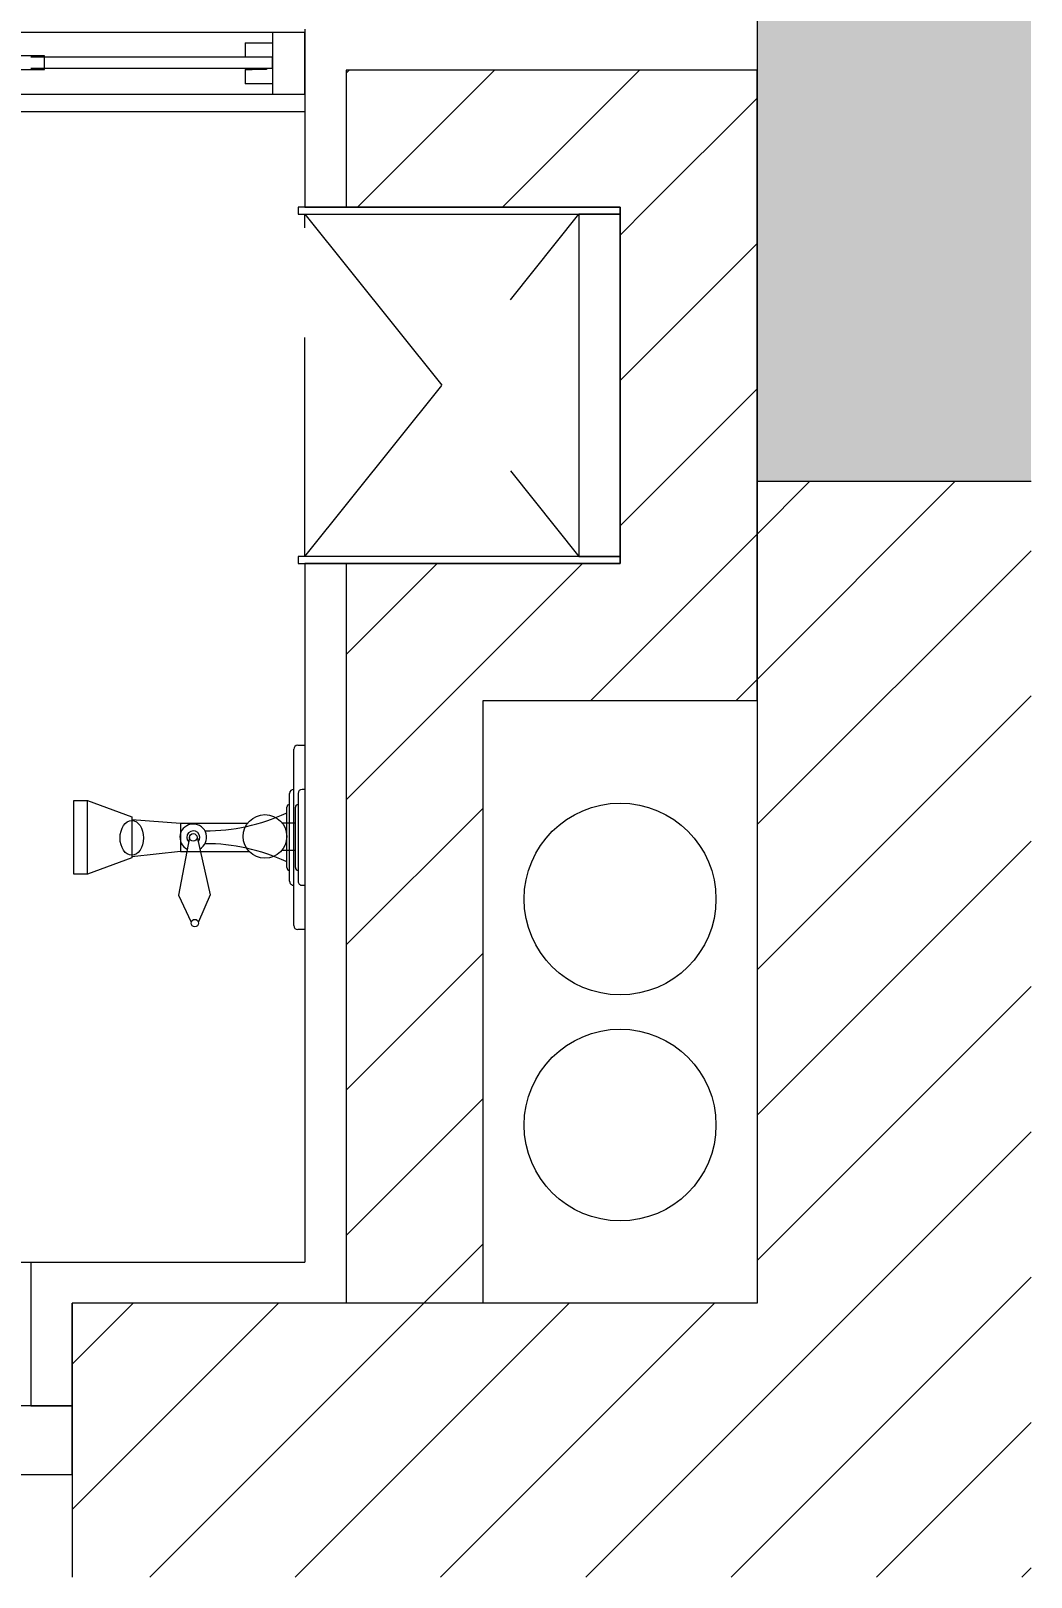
# Model space of a CAD drawing. Header units: millimetres. Extents: x 2743 to 23161, y 1473 to 16816.
# Drawn here: x 19360 to 20090, y 3835 to 4963 of the extents above; entities that cross this region are included whole.
import ezdxf

# ---------------------------------------------------------------- set-up
doc = ezdxf.new("R2010")
doc.units = ezdxf.units.MM
doc.linetypes.add('已拆除', pattern=[240, 160, -80])
for name, color, linetype, lineweight, true_color in [('A-ANNO-DIMS-2', 7, 'Continuous', 5, 0x008000), ('A-DETL-2', 250, 'Continuous', 5, 0x333333), ('A-DETL-GENF-3', 7, 'Continuous', 5, 0x7f5f3f), ('A-GENM', 7, 'Continuous', 9, 0x848400), ('A-GENM-2', 250, 'Continuous', 9, 0x333333), ('A-GENM-3', 250, '已拆除', 5, 0x333333), ('A-GENM-4', 7, 'Continuous', 5, 0xff8080), ('A-GENM-7', 7, 'Continuous', 9, 0x7f5f3f), ('A-GENM-8', 7, 'Continuous', 5, 0x7f5f3f), ('A-GLAZ-CWMG', 7, 'Continuous', 9, 0x00c8c8), ('A-新建墙体', 7, 'Continuous', 18, 0x848400), ('A-新建墙体-1', 9, 'Continuous', 18, 0x808080), ('A-新建墙体-2', 9, 'Continuous', 5, 0x808080), ('A-新建墙体-3', 7, 'Continuous', 9, 0xff8080), ('P-PIPE-3', 7, 'Continuous', 9, 0x7f5f3f)]:
    doc.layers.add(name, color=color, linetype=linetype, lineweight=lineweight, true_color=true_color)
doc.styles.add('宋体', font='', dxfattribs={"width": 0.8, "height": 125})
doc.styles.get('宋体').set_extended_font_data('SimSun')
doc.dimstyles.new('平立面尺寸标注', dxfattribs={"dimscale": 304.8, "dimtxt": 157.261586, "dimasz": 0.164042, "dimexe": 0.082021, "dimexo": 0.0625, "dimgap": 0.082021, "dimtad": 1, "dimdec": 0, "dimzin": 0, "dimdsep": 46, "dimtxsty": '宋体', "dimblk1": 'OBLIQUE', "dimblk2": 'OBLIQUE', "dimsah": 1, "dimcen": 0.09, "dimdle": 0.082021, "dimazin": 0, "dimtfac": 1, "dimtdec": 4, "dimtix": 1, "dimtmove": 0, "dimatfit": 3, "dimfxl": 0.82021, "dimfxlon": 1, "dimtvp": 1, "dimtolj": 1, "dimtzin": 0, "dimlwd": 5, "dimlwe": 5, "dimarcsym": 2})
pattern_1 = [(45, (7626.65, 1984.6), (-53.033, 53.033), [])]

# ---------------------------------------------------------------- blocks, each defined once
blk = doc.blocks.new('矩形竖梃 - 矩形竖梃-14579985-02平面布置及立面索引')
at = {"layer": 'A-GLAZ-CWMG'}
for p, q in [((-50, 25), (0, 25)), ((-50, 5), (-50, 25)), ((0, 25), (0, -25)), ((-50, -25), (-50, -5)), ((0, -25), (-50, -25))]:
    blk.add_line(p, q, dxfattribs=at)
blk = doc.blocks.new('JZ-I-壁龛 - 类型 1-14701070-02平面布置及立面索引')
at = {"layer": 'A-GENM-3'}
for p, q in [((0, 15), (250, 15)), ((250, 15), (0, -185)), ((0, 15), (250, -185))]:
    blk.add_line(p, q, dxfattribs=at)
blk = doc.blocks.new('JZ-I-淋浴屏_一字型平开转轴 - 标准-15082390-02平面布置及立面索引')
at = {"layer": 'A-GENM'}
for p, q in [((-596.4, 22.5), (-620, 22.5)), ((-620, 22.5), (-620, -22.5)), ((-596.4, -22.5), (-596.4, 22.5)), ((12.5, 22.5), (-596.4, 22.5)), ((-596.4, 15), (-581.4, 15)), ((-581.4, 15), (-576.4, 15)), ((-576.4, 4.5), (-576.4, 15)), ((-420, 3.5), (-596.4, 3.5)), ((-596.4, 3.5), (-596.4, -4.5)), ((-591.9, 3.5), (-591.9, 4.5)), ((-591.9, 4.5), (-581.4, 4.5)), ((-576.4, 4.5), (-581.4, 4.5)), ((-410, 4.5), (-430, 4.5)), ((-430, 4.5), (-430, -5.5)), ((-596.4, -4.5), (-420, -4.5)), ((-576.4, -15), (-576.4, -4.5)), ((-430, -5.5), (-410, -5.5)), ((-620, -22.5), (-596.4, -22.5)), ((-581.4, -15), (-596.4, -15)), ((-596.4, -22.5), (12.5, -22.5)), ((-576.4, -15), (-581.4, -15))]:
    blk.add_line(p, q, dxfattribs=at)
blk = doc.blocks.new('JZ-I-挡水石 - 标准-14780764-02平面布置及立面索引')
at = {"layer": 'A-GENM-8'}
blk.add_line((1240, 60), (0, 60), dxfattribs=at)
blk = doc.blocks.new('LH-I-淋浴花洒_不带顶喷 - 标准-14831427-02平面布置及立面索引')
at = {"layer": 'A-DETL-GENF-3'}
for p, q in [((98.1, 173.7), (98.1, 183.7)), ((98.1, 183.7), (151.9, 183.7)), ((151.9, 183.7), (151.9, 173.7)), ((98.1, 173.7), (151.9, 173.7)), ((110.1, 141.4), (98.1, 173.7)), ((151.9, 173.7), (140, 141.4)), ((140, 141.4), (110.1, 141.4)), ((138.1, 141.4), (110.1, 141.4)), ((114.6, 105.9), (110.8, 141.4)), ((138.1, 141.4), (135.4, 105.9)), ((82.7, 107.2), (63.2, 98)), ((125, 99.3), (82.7, 107.2)), ((114.6, 105.9), (114.6, 55.6)), ((135.4, 105.9), (114.6, 105.9)), ((135.4, 105.9), (135.4, 56.8)), ((83.1, 84.3), (63.3, 92.8)), ((125.1, 93.8), (83.1, 84.3)), ((60.7, 23.2), (189.3, 23.2)), ((93, 26.2), (157, 26.2)), ((103, 28.2), (147, 28.2)), ((115.7, 31.9), (115.7, 22)), ((135.7, 31.9), (135.7, 22)), ((57.7, 15), (57.7, 20.2)), ((90, 17), (90, 15)), ((157, 20), (93, 20)), ((103, 22), (147, 22)), ((160, 15), (160, 17)), ((192.3, 20.2), (192.3, 15))]:
    blk.add_line(p, q, dxfattribs=at)
for centre, radius in [((62.4, 95.4), 2.75), ((125, 96.5), 2.75), ((125.7, 44.2), 15.9)]:
    blk.add_circle(centre, radius, dxfattribs=at)
for centre, radius, start, end in [((125, 96.5), 9.75, 208.7632, 153.3471), ((125, 96.5), 4.75, 227.3492, 134.7611), ((-20.7, 88), 141.1, 335.1579, 359.9911), ((270.8, 88), 141.1, 180.0035, 204.8423), ((60.7, 20.2), 3, 90, 179.9999), ((93, 23.2), 3, 90, 180.0001), ((103, 26.2), 2.06, 90, 178.4062), ((147, 26.2), 2.06, 1.6375, 89.998), ((157, 23.2), 3, 0.0436, 89.998), ((189.3, 20.2), 3, 0, 90), ((93, 17), 3, 90, 180.0801), ((103, 19.9), 2.06, 90, 178.4062), ((147, 19.9), 2.06, 1.6375, 89.998), ((157, 17), 3, 0.0001, 89.998)]:
    blk.add_arc(centre, radius, start, end, dxfattribs=at)
blk.add_ellipse((124.6, 141.4), major_axis=(-12.7, 0), ratio=0.672721, dxfattribs=at)
blk = doc.blocks.new('_Oblique')
at = {"color": 0, "linetype": 'ByBlock', "lineweight": -2}
blk.add_line((-0.5, -0.5), (0.5, 0.5), dxfattribs=at)
blk = doc.blocks.new('*D190')
at = {"layer": 'A-ANNO-DIMS-2', "color": 0, "lineweight": 5, "transparency": 16777216}
for p, q in [((18320.1, 5433), (18320.1, 5177)), ((19560.1, 4971.1), (19560.1, 5227)), ((18295.1, 5202), (19585.1, 5202))]:
    blk.add_line(p, q, dxfattribs=at)
at = {"layer": 'Defpoints', "color": 0, "transparency": 16777216}
for p in [(18320.1, 5452), (19560.1, 5202), (19560.1, 4952)]:
    blk.add_point(p, dxfattribs=at)
at = {"layer": 'A-ANNO-DIMS-2', "color": 0, "lineweight": 5, "transparency": 16777216, "xscale": 50, "yscale": 50, "zscale": 50, "rotation": 180}
blk.add_blockref('_Oblique', (18320.1, 5202), dxfattribs=at)
at = {"layer": 'A-ANNO-DIMS-2', "color": 0, "lineweight": 5, "transparency": 16777216, "xscale": 50, "yscale": 50, "zscale": 50}
blk.add_blockref('_Oblique', (19560.1, 5202), dxfattribs=at)
at = {"layer": 'A-ANNO-DIMS-2', "color": 0, "transparency": 16777216, "insert": (18940.1, 5289.5), "char_height": 125, "attachment_point": 5, "style": '宋体'}
blk.add_mtext('\\A1;1240', dxfattribs=at)

msp = doc.modelspace()

# ---------------------------------------------------------------- hatches: boundary and pattern name
at = {"layer": 'A-新建墙体-1'}
for points in [[(19985.7, 4934.6), (20090.1, 4934.6), (20090.1, 6284.6), (19890.1, 6284.6), (19890.1, 4934.6)], [(20014.2, 4634.6), (20090.1, 4634.6), (20090.1, 4934.6), (19890.1, 4934.6), (19890.1, 4634.6)]]:
    msp.add_hatch(color=256, dxfattribs=at).paths.add_polyline_path(points, flags=0)
at = {"layer": 'A-新建墙体-2'}
h = msp.add_hatch(dxfattribs=at)
h.set_pattern_fill('FP_1', color=256, style=0, pattern_type=2)
h.set_pattern_definition(pattern_1)
h.paths.add_polyline_path([(19890.1, 4834.6), (19890.1, 4934.6), (19590.1, 4934.6), (19590.1, 4834.6), (19866.6, 4834.6)], flags=0)
h = msp.add_hatch(dxfattribs=at)
h.set_pattern_fill('FP_1', color=256, style=0, pattern_type=2)
h.set_pattern_definition(pattern_1)
h.paths.add_polyline_path([(19890.1, 4474.6), (19890.1, 4834.6), (19790.1, 4834.6), (19790.1, 4474.6)], flags=0)
h = msp.add_hatch(dxfattribs=at)
h.set_pattern_fill('FP_1', color=256, style=0, pattern_type=2)
h.set_pattern_definition(pattern_1)
h.paths.add_polyline_path([(20071.1, 4034.6), (20090.1, 4034.6), (20090.1, 4634.6), (19890.1, 4634.6), (19890.1, 4034.6)], flags=0)
h = msp.add_hatch(dxfattribs=at)
h.set_pattern_fill('FP_1', color=256, style=0, pattern_type=2)
h.set_pattern_definition(pattern_1)
h.paths.add_polyline_path([(19690.1, 4474.6), (19790.1, 4474.6), (19790.1, 4574.6), (19590.1, 4574.6), (19590.1, 4474.6), (19643.2, 4474.6)], flags=0)
h = msp.add_hatch(dxfattribs=at)
h.set_pattern_fill('FP_1', color=256, style=0, pattern_type=2)
h.set_pattern_definition(pattern_1)
h.paths.add_polyline_path([(19590.1, 4034.6), (19690.1, 4034.6), (19690.1, 4474.6), (19590.1, 4474.6), (19590.1, 4471.3)], flags=0)
h = msp.add_hatch(dxfattribs=at)
h.set_pattern_fill('FP_1', color=256, style=0, pattern_type=2)
h.set_pattern_definition(pattern_1)
h.paths.add_polyline_path([(7690.1, 3834.6), (7990.1, 3834.6), (7990.1, 4034.6), (7690.1, 4034.6)], flags=0)
h.paths.add_polyline_path([(20090.1, 3834.6), (20090.1, 4034.6), (19390.1, 4034.6), (19390.1, 3834.6)], flags=0)
h.paths.add_polyline_path([(14690.1, 3834.6), (15190.1, 3834.6), (15190.1, 4034.6), (14690.1, 4034.6)], flags=0)
h.paths.add_polyline_path([(18690.1, 3834.6), (18690.1, 4034.6), (17890.1, 4034.6), (17890.1, 3834.6), (18302.5, 3834.6)], flags=0)

# ---------------------------------------------------------------- linework, layer by layer
at = {"layer": 'A-DETL-2'}
for centre in [(19790.1, 4329.6), (19790.1, 4164.6)]:
    msp.add_circle(centre, 70, dxfattribs=at)
at = {"layer": 'A-GENM-4'}
for p, q in [((19790.1, 4834.6), (19555.1, 4834.6)), ((19555.1, 4834.6), (19555.1, 4829.6)), ((19790.1, 4829.6), (19790.1, 4834.6)), ((19555.1, 4829.6), (19790.1, 4829.6)), ((19760.1, 4829.6), (19760.1, 4579.6)), ((19790.1, 4829.6), (19760.1, 4829.6)), ((19790.1, 4579.6), (19790.1, 4829.6)), ((19790.1, 4579.6), (19555.1, 4579.6)), ((19555.1, 4579.6), (19555.1, 4574.6)), ((19555.1, 4574.6), (19790.1, 4574.6)), ((19760.1, 4579.6), (19790.1, 4579.6)), ((19790.1, 4574.6), (19790.1, 4579.6))]:
    msp.add_line(p, q, dxfattribs=at)
at = {"layer": 'A-新建墙体'}
for p, q in [((19890.1, 7234.6), (19890.1, 4934.6)), ((19890.1, 4934.6), (19590.1, 4934.6)), ((19590.1, 4934.6), (19590.1, 4834.6)), ((19890.1, 4934.6), (19890.1, 4634.6)), ((19890.1, 4474.6), (19890.1, 4934.6)), ((19590.1, 4834.6), (19790.1, 4834.6)), ((19790.1, 4834.6), (19790.1, 4574.6)), ((19890.1, 4634.6), (19890.1, 4034.6)), ((19890.1, 4634.6), (20090.1, 4634.6)), ((19790.1, 4574.6), (19590.1, 4574.6)), ((19590.1, 4574.6), (19590.1, 4034.6)), ((19690.1, 4474.6), (19890.1, 4474.6)), ((19690.1, 4034.6), (19690.1, 4474.6)), ((19890.1, 4034.6), (19390.1, 4034.6)), ((19390.1, 4034.6), (19390.1, 3834.6))]:
    msp.add_line(p, q, dxfattribs=at)
at = {"layer": 'A-新建墙体-3'}
for p, q in [((19560.1, 4964.6), (19560.1, 4834.6)), ((19890.1, 4934.6), (19890.1, 4934.6)), ((19560.1, 4834.6), (19590.1, 4834.6)), ((19560.1, 4574.6), (19560.1, 4064.6)), ((19590.1, 4574.6), (19560.1, 4574.6)), ((18320.1, 4064.6), (19560.1, 4064.6)), ((19360.1, 4064.6), (19360.1, 3959.6)), ((19390.1, 3959.6), (19390.1, 4034.6)), ((19360.1, 3959.6), (19390.1, 3959.6))]:
    msp.add_line(p, q, dxfattribs=at)

# ---------------------------------------------------------------- block references
at = {"layer": 'A-GENM', "rotation": 180}
msp.add_blockref('JZ-I-淋浴屏_一字型平开转轴 - 标准-15082390-02平面布置及立面索引', (18940.1, 4939.6), dxfattribs=at)
at = {"layer": 'A-GENM-2', "rotation": 89.99999999999977}
msp.add_blockref('JZ-I-壁龛 - 类型 1-14701070-02平面布置及立面索引', (19575.1, 4579.6), dxfattribs=at)
at = {"layer": 'A-GENM-7', "rotation": 180}
msp.add_blockref('JZ-I-挡水石 - 标准-14780764-02平面布置及立面索引', (19560.1, 4964.6), dxfattribs=at)
at = {"layer": 'A-GLAZ-CWMG', "extrusion": (0, 0, -1), "rotation": 180}
msp.add_blockref('矩形竖梃 - 矩形竖梃-14579985-02平面布置及立面索引', (-19390.1, 3934.6), dxfattribs=at)
at = {"layer": 'P-PIPE-3', "rotation": 89.99999999999977}
msp.add_blockref('LH-I-淋浴花洒_不带顶喷 - 标准-14831427-02平面布置及立面索引', (19575.1, 4249.6), dxfattribs=at)

# ---------------------------------------------------------------- dimensions: what is measured, and where the dimension line sits
at = {"layer": 'A-ANNO-DIMS-2'}
dim = msp.add_linear_dim(base=(19560.1, 5202), p1=(18320.1, 5452), p2=(19560.1, 4952), dimstyle='平立面尺寸标注', override={"dimpost": '<>', "dimfxl": 1337.011593}, dxfattribs=at)
dim.commit()
dim.dimension.update_dxf_attribs({"geometry": '*D190', "text_midpoint": (18940.1, 5289.5)})

doc.saveas('drawing.dxf')
